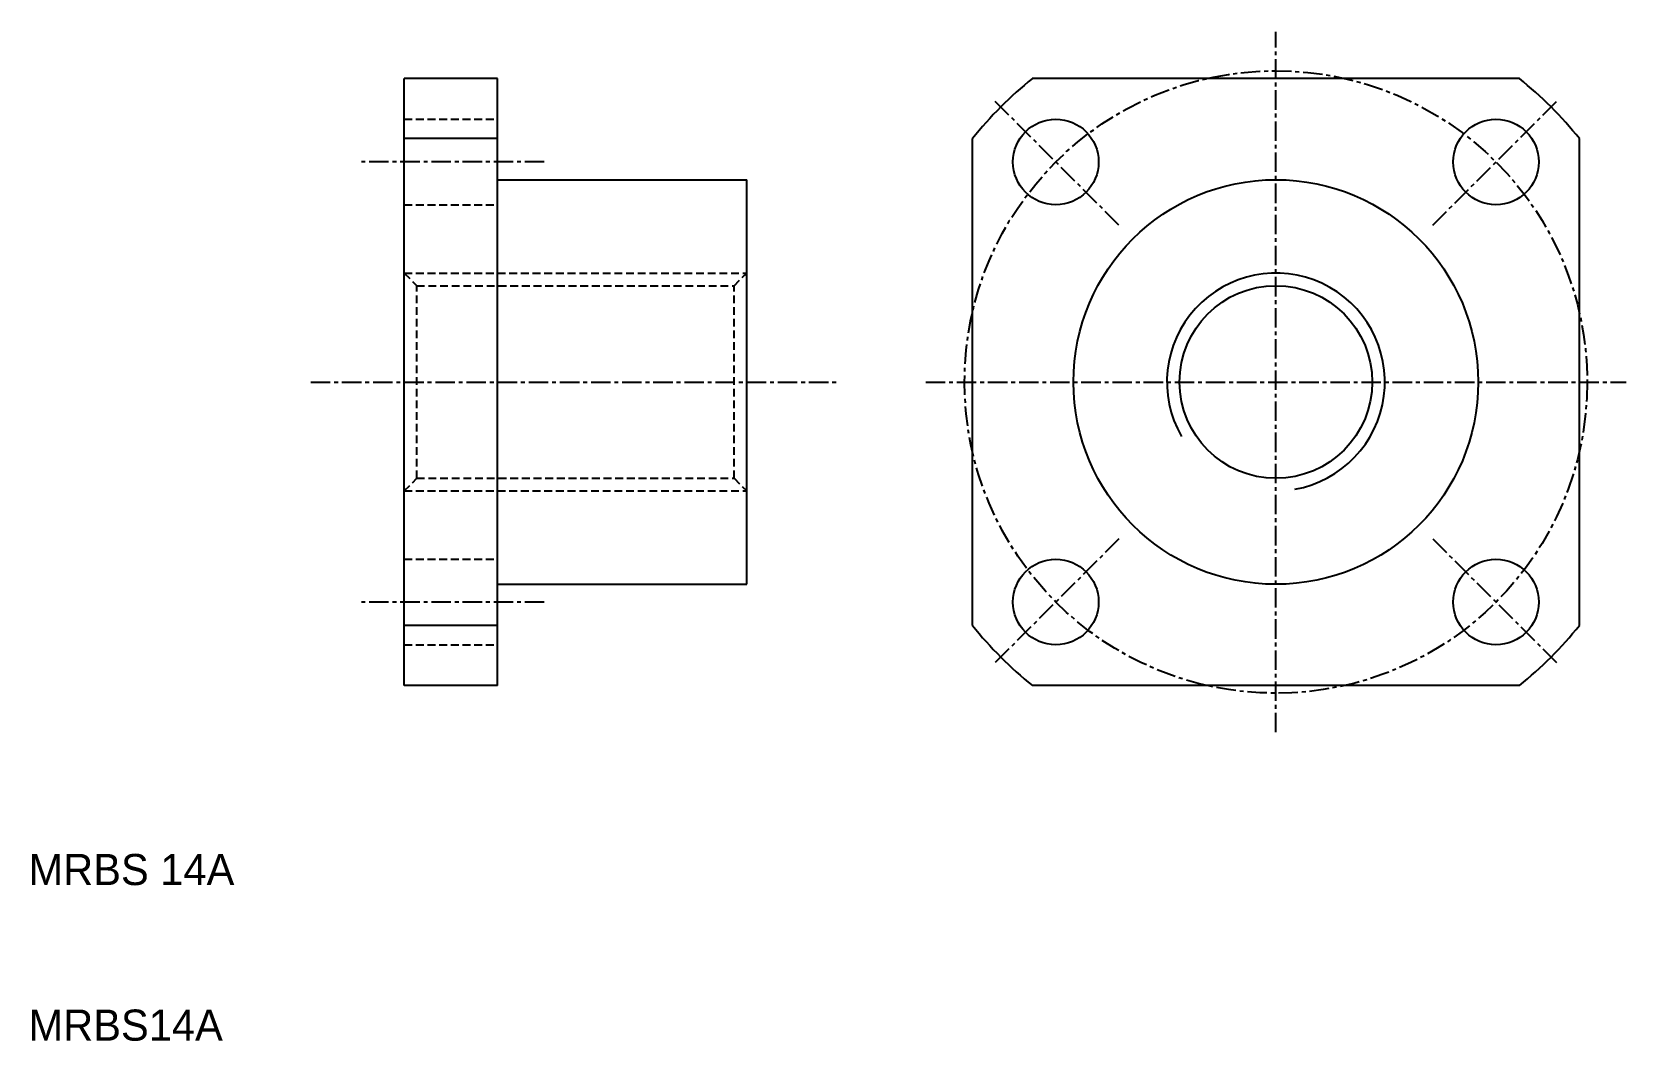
# Model space of a CAD drawing. Extents: x 10 to 113, y 10 to 75.
import ezdxf

# ---------------------------------------------------------------- set-up
doc = ezdxf.new("R2010")
doc.units = 0
doc.linetypes.add('CENTER', pattern=[2, 1.25, -0.25, 0.25, -0.25])
doc.linetypes.add('DASHED', pattern=[0.75, 0.5, -0.25])
doc.layers.get('0').update_dxf_attribs({"linetype": 'CONTINUOUS'})
doc.layers.add('CENTER', color=1, linetype='CENTER')

msp = doc.modelspace()

# ---------------------------------------------------------------- linework, layer by layer
at = {"color": 7, "linetype": 'CONTINUOUS'}
for p, q in [((34.14, 32.83), (34.14, 71.83)), ((40.14, 71.83), (34.14, 71.83)), ((40.14, 32.83), (40.14, 71.83)), ((105.78, 71.83), (74.49, 71.83)), ((40.14, 67.98), (34.14, 67.98)), ((70.64, 36.69), (70.64, 67.98)), ((109.64, 36.69), (109.64, 67.98)), ((40.14, 65.33), (56.14, 65.33)), ((56.14, 39.33), (56.14, 65.33)), ((40.14, 39.33), (56.14, 39.33)), ((40.14, 36.69), (34.14, 36.69)), ((40.14, 32.83), (34.14, 32.83)), ((105.78, 32.83), (74.49, 32.83))]:
    msp.add_line(p, q, dxfattribs=at)
at = {"color": 3, "linetype": 'DASHED'}
for p, q in [((34.14, 69.22), (40.14, 69.22)), ((34.14, 63.72), (40.14, 63.72)), ((34.14, 59.33), (56.14, 59.33)), ((34.14, 59.33), (34.95, 58.52)), ((34.95, 46.14), (34.95, 58.52)), ((34.95, 58.52), (55.33, 58.52)), ((55.33, 58.52), (56.14, 59.33)), ((55.33, 46.14), (55.33, 58.52)), ((34.14, 45.33), (34.95, 46.14)), ((34.95, 46.14), (55.33, 46.14)), ((55.33, 46.14), (56.14, 45.33)), ((34.14, 45.33), (56.14, 45.33)), ((34.14, 40.94), (40.14, 40.94)), ((34.14, 35.44), (40.14, 35.44))]:
    msp.add_line(p, q, dxfattribs=at)
at = {"color": 7, "linetype": 'CONTINUOUS'}
for centre, radius in [((76, 66.47), 2.75), ((104.28, 66.47), 2.75), ((90.14, 52.33), 13), ((90.14, 52.33), 6.19), ((76, 38.19), 2.75), ((104.28, 38.19), 2.75)]:
    msp.add_circle(centre, radius, dxfattribs=at)
for start, end in [(128.7394, 141.2606), (38.7394, 51.2606), (218.7394, 231.2606), (308.7394, 321.2606)]:
    msp.add_arc((90.14, 52.33), 25, start, end, dxfattribs=at)
at = {"color": 3, "linetype": 'CONTINUOUS'}
msp.add_arc((90.14, 52.33), 7, 280, 210, dxfattribs=at)
at = {"layer": 'CENTER', "color": 1, "linetype": 'CENTER'}
for p, q in [((90.14, 29.83), (90.14, 74.83)), ((80.06, 62.41), (71.93, 70.54)), ((100.22, 62.41), (108.35, 70.54)), ((43.14, 66.47), (31.14, 66.47)), ((28.14, 52.33), (62.14, 52.33)), ((67.64, 52.33), (112.64, 52.33)), ((80.06, 42.25), (71.93, 34.12)), ((100.22, 42.25), (108.35, 34.12)), ((43.14, 38.19), (31.14, 38.19))]:
    msp.add_line(p, q, dxfattribs=at)
msp.add_circle((90.14, 52.33), 20, dxfattribs=at)

# ---------------------------------------------------------------- texts
at = {"color": 7, "linetype": 'CONTINUOUS'}
for s, p in [('MRBS 14A', (10, 20)), ('MRBS14A', (10, 10))]:
    msp.add_text(s, height=2, dxfattribs=at).set_placement(p)

doc.saveas('drawing.dxf')
